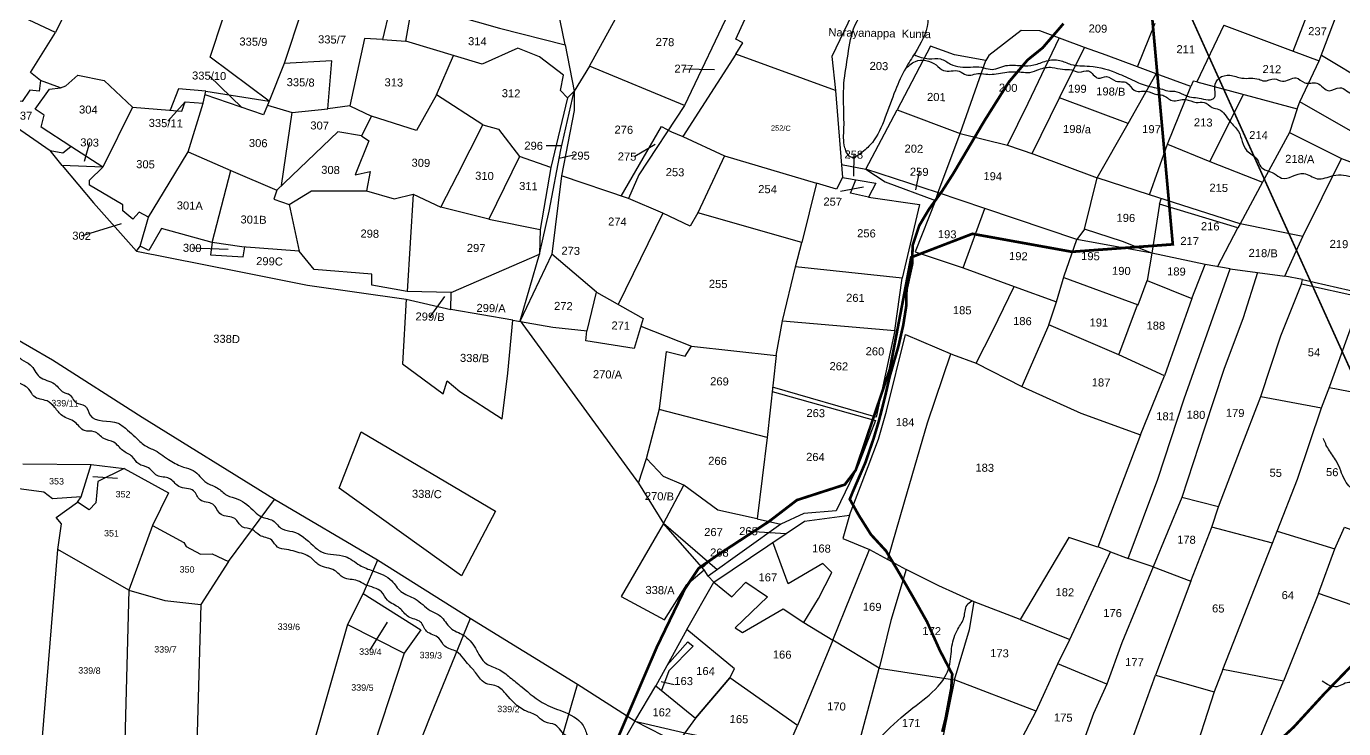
# Model space of a CAD drawing. Header units: millimetres. Extents: x 354375 to 360909, y 1837794 to 1846819.
# Drawn here: x 356768 to 359217, y 1839465 to 1840770 of the extents above; entities that cross this region are included whole.
import ezdxf
from ezdxf.enums import TextEntityAlignment as Align

# ---------------------------------------------------------------- set-up
doc = ezdxf.new("R2010")
doc.units = ezdxf.units.MM
for name, color, linetype in [('DIMENSION', 255, 'Continuous'), ('Plot', 7, 'Continuous'), ('ROADS', 50, 'Continuous'), ('STREAM', 130, 'Continuous')]:
    doc.layers.add(name, color=color, linetype=linetype)
doc.styles.get("Standard").update_dxf_attribs({"font": 'arial.ttf'})
doc.linetypes.add('TRACKS', pattern='A,0.15,[130,ltypeshp.shx,S=0.25,R=0,X=0,Y=0],0.15', length=0.3)

msp = doc.modelspace()

# ---------------------------------------------------------------- linework, layer by layer
at = {"color": 245, "linetype": 'TRACKS', "ltscale": 75, "const_width": 3}
msp.add_lwpolyline([(358161.1, 1842491.8), (358254.2, 1842286.5), (358331.7, 1842114.4), (358409.9, 1841943.7), (358493.1, 1841757.6), (358564.1, 1841603.5), (358654.1, 1841404.2), (358754.7, 1841181.4), (358803.9, 1841071.8), (358868.3, 1840930.4), (358949.5, 1840750.6), (359736.7, 1839008), (359764.2, 1838947.5)], dxfattribs=at)
at = {"layer": 'DIMENSION', "color": 0}
for points in [[(356937.1, 1839929.5), (356891.6, 1839932.9)], [(357438.6, 1839662.7), (357405.9, 1839610.1)]]:
    msp.add_lwpolyline(points, dxfattribs=at)
at = {"layer": 'Plot'}
for points in [[(357769.3, 1840735.6), (357725.2, 1840949.8), (357700.9, 1841067.8), (357736.8, 1841057), (357746.8, 1841085.8), (357760.4, 1841076.8), (357752, 1841043.3), (357791.5, 1841010), (357764.6, 1840948.2), (357762.2, 1840904.5), (357890.5, 1840834.2), (357934.6, 1840837.2), (357948.1, 1840857.3), (358010.8, 1840987.8), (357936.8, 1840992.5), (357791.5, 1841010)], [(356933.3, 1840986.4), (356854.3, 1840824.6), (356822.1, 1840758.5), (356762.7, 1840786.1), (356673.8, 1840845.3), (356638.1, 1840708.7), (356619.4, 1840672.2), (356812.1, 1840539.3), (356835.6, 1840534.5), (356850.4, 1840546.3), (356795.3, 1840582.4), (356801.1, 1840605.1), (356784, 1840615.9), (356810.8, 1840653), (356831.3, 1840655.7), (356794.1, 1840669.1), (356791.8, 1840649.5), (356774.3, 1840651.1), (356760, 1840630.2), (356705.7, 1840633.7), (356703.5, 1840670.9), (356673.6, 1840705.4), (356638.1, 1840708.7)], [(357547.9, 1840973), (357485.7, 1840812.1), (357355.5, 1840820.7), (357352.3, 1840802.3), (357443.2, 1840800.2), (357430.1, 1840745.2), (357473.3, 1840742.5), (357485.7, 1840812.1), (357647.5, 1840766.7), (357769.3, 1840735.6), (357786.4, 1840649.5), (357773.6, 1840637.2), (357760.8, 1840650.6), (357766.1, 1840679.4), (357721.8, 1840713.3), (357681.3, 1840729.3), (357615.2, 1840699.4), (357473.3, 1840742.5)], [(359175.2, 1840716.5), (359264.2, 1840663.2), (359310.6, 1840775.4), (359429.6, 1840716.1), (359498.5, 1840686.5), (359521.3, 1840734.4), (359552.4, 1840807.6), (359591, 1840894.1), (359623.2, 1840967.2)], [(358362.6, 1840917.1), (358265, 1840714.1), (358271.8, 1840650.5), (358086.5, 1840718), (358099.5, 1840739.4), (358087, 1840746.1), (358110.4, 1840797.3)], [(358079.7, 1840808.6), (357991.5, 1840623), (357814.4, 1840695.6), (357890.4, 1840834.3)], [(358994, 1840771.8), (359122.6, 1840723.7), (359169.4, 1840844.8)], [(359122.6, 1840723.7), (359171, 1840705.6), (359215.3, 1840822.2)], [(357280, 1840799.9), (357246.9, 1840701), (357219.2, 1840630.9), (357209, 1840605.2), (357100, 1840642.7)], [(357101.4, 1840649.2), (357219.2, 1840630.9), (357109.6, 1840712.3), (357133.6, 1840785.5), (357280, 1840799.9), (357352.3, 1840802.3)], [(358833.1, 1840694.5), (358774.9, 1840716), (358734.7, 1840730.8), (358651.7, 1840761.4), (358617.3, 1840762), (358556.9, 1840715.9), (358551.6, 1840706.3), (358493.2, 1840716.8), (358448.4, 1840733.3), (358386.7, 1840614.9), (358503.9, 1840571), (358551.6, 1840706.3)], [(358994, 1840771.8), (358943.9, 1840666.9), (358936.6, 1840668.1), (358932.6, 1840657.9), (358867.9, 1840681.7), (358833.1, 1840694.5), (358866.4, 1840775.5)], [(356794.1, 1840669.1), (356775.4, 1840683.9), (356822.1, 1840758.5)], [(357430.1, 1840745.2), (357396.2, 1840747.3), (357369.2, 1840622.4), (357328.2, 1840616.5)], [(358591.4, 1840549.3), (358630.4, 1840626.9), (358688, 1840748)], [(357530.2, 1840642.3), (357561.7, 1840715.7)], [(358086.5, 1840718), (357988.4, 1840565.2)], [(358783, 1839793.4), (358815.9, 1839781), (358871, 1839928.3), (358919.8, 1840077.8), (358984.3, 1840259.7), (359005.4, 1840319), (358959, 1840327.2), (358859.8, 1840348.6), (358720.6, 1840373.9), (358549.6, 1840431.5), (358461.8, 1840461), (358328.2, 1840504.6), (358364.5, 1840480.9), (358458.1, 1840446), (358463.9, 1840465.1), (358503.9, 1840571), (358591.4, 1840549.3), (358640.6, 1840532.3), (358758.3, 1840488.2), (358816.1, 1840589.1), (358688.3, 1840637.1), (358734.7, 1840730.8)], [(357216.3, 1840623.5), (357262, 1840609.5), (357328.2, 1840616.5), (357335.7, 1840705.6), (357246.9, 1840701)], [(357814.4, 1840695.6), (357786.4, 1840649.5)], [(359233.4, 1840572.9), (359135.2, 1840629.3), (359171, 1840705.6)], [(356831.3, 1840655.7), (356841, 1840659.1), (356863.6, 1840679.3), (356912.3, 1840669), (356965.1, 1840619.5), (356910.2, 1840508.1), (356850.4, 1840546.3)], [(358816.1, 1840589.1), (358867.9, 1840681.7)], [(358943.9, 1840666.9), (359130, 1840616.4), (359135.2, 1840629.3)], [(356965.1, 1840619.5), (357056.7, 1840612), (357063.3, 1840629.6), (357096.4, 1840627), (357101.4, 1840649.2), (357050.5, 1840654), (357035, 1840613.8)], [(357256.3, 1840438.8), (357298.1, 1840464.2), (357400.1, 1840464.4), (357451.9, 1840449.4), (357486.8, 1840457.9), (357538.6, 1840433.6), (357569.4, 1840494.2), (357616.6, 1840587), (357530.2, 1840642.3), (357493, 1840576.2), (357409.6, 1840602.9)], [(357786.4, 1840649.5), (357786.3, 1840613.3), (357762.5, 1840491.9), (357744.8, 1840346.4), (357686, 1840222.6), (357721.9, 1840346.5)], [(357721.9, 1840346.5), (357739.8, 1840426.6), (357761.3, 1840540.6), (357786.4, 1840649.5)], [(358271.8, 1840650.5), (358284.9, 1840488.8), (358274.1, 1840467.2), (358236.6, 1840478.3)], [(358855.5, 1840456.5), (358889.2, 1840550.6), (358932.6, 1840657.9)], [(358889.2, 1840550.6), (358967.5, 1840518.8), (359030.1, 1840643.5)], [(356994.9, 1840415.5), (357033.5, 1840478.5), (357068.7, 1840536.6), (357096.4, 1840627)], [(357369.2, 1840622.4), (357409.6, 1840602.9), (357390.7, 1840566.1), (357347.1, 1840574), (357233.2, 1840465.2)], [(357773.6, 1840637.2), (357742.9, 1840507.3), (357723, 1840392.3), (357721.9, 1840346.5)], [(357991.5, 1840623), (357906.5, 1840494.1), (357887.4, 1840449.7)], [(358282.9, 1840512.9), (358328.2, 1840504.6), (358386.7, 1840614.9)], [(358637.8, 1840533.3), (358688.3, 1840637.1)], [(359130, 1840616.4), (359115.6, 1840572.4), (359212.8, 1840524)], [(357242.3, 1840473.8), (357262, 1840609.5)], [(357390.7, 1840566.1), (357404.8, 1840557), (357379.3, 1840493.9), (357407.2, 1840499.8), (357400.1, 1840464.4)], [(357616.6, 1840587), (357645.4, 1840578.9), (357684.7, 1840528.1), (357627.3, 1840411.8), (357538.6, 1840433.6)], [(357873.6, 1840454.4), (357948.4, 1840583.9), (357967, 1840574), (357988.4, 1840565.2), (358065.4, 1840529), (358016.3, 1840423.5)], [(359115.6, 1840572.4), (359065.9, 1840480.2), (359024.2, 1840402.8), (358855.5, 1840456.5), (358758.3, 1840488.2)], [(356910.2, 1840508.1), (356834.6, 1840511.2), (356812.1, 1840539.3)], [(357068.7, 1840536.6), (357147.8, 1840502.2), (357233.2, 1840465.2), (357227.9, 1840448.8), (357256.3, 1840438.8), (357275, 1840351.9), (357168.4, 1840360.3), (357113.3, 1840368.4), (357147.8, 1840502.2)], [(357742.9, 1840507.3), (357684.7, 1840528.1)], [(358065.4, 1840529), (358236.6, 1840478.3), (358209.1, 1840368.1)], [(358967.5, 1840518.8), (359065.9, 1840480.2)], [(359250.5, 1840265.9), (359138.4, 1840290.7), (359140.3, 1840299.2), (359107.1, 1840305.3), (359140.7, 1840379.1), (359212.8, 1840524), (359243.9, 1840512.7)], [(356834.6, 1840511.2), (356892.9, 1840441.8), (356972.4, 1840351.8), (356979.5, 1840361.4), (356994.9, 1840415.5), (356977.9, 1840424.5), (356966.1, 1840411.3), (356947.3, 1840426.8), (356947.5, 1840437.9), (356885.2, 1840474.6), (356885.3, 1840484), (356910.2, 1840508.1)], [(357910.3, 1840212.9), (358004, 1840175.5), (358161.7, 1840158.4), (358173.3, 1840222.4), (358197.9, 1840323.1), (358209.1, 1840368.1), (358016.3, 1840423.5), (358001.8, 1840398.4), (357950.9, 1840422.9), (357887.4, 1840449.7), (357762.5, 1840491.9)], [(358284.9, 1840488.8), (358346.9, 1840478.5), (358333.6, 1840452.6), (358299.8, 1840460), (358309.9, 1840484.7)], [(358874.4, 1840439.3), (358859.8, 1840348.6), (358805.4, 1840369.7), (358734.8, 1840392.7), (358758.3, 1840488.2)], [(357486.8, 1840457.9), (357475.6, 1840276.8)], [(358333.6, 1840452.6), (358427.8, 1840438.7), (358395.7, 1840301.9), (358197.9, 1840323.1)], [(358458.1, 1840446), (358420.3, 1840350.6), (358509.3, 1840320.8), (358549.6, 1840431.5)], [(359140.7, 1840379.1), (359024.2, 1840402.8), (359020.1, 1840395.1), (358874.3, 1840439.3), (358877.5, 1840449.5)], [(357950.9, 1840422.9), (357868.2, 1840252.8)], [(357113.3, 1840368.4), (357018.9, 1840394.4), (356995.7, 1840353.1), (356979.5, 1840361.4)], [(357627.3, 1840411.8), (357723, 1840392.3)], [(358734.8, 1840392.7), (358720.6, 1840373.9)], [(358982.2, 1840323.1), (359020.1, 1840395.1)], [(357113.3, 1840368.4), (357110.4, 1840345.1), (357171.1, 1840341.4), (357174, 1840359.8)], [(358509.3, 1840320.8), (358603.9, 1840286.4), (358682.6, 1840257.9), (358697, 1840305.9), (358720.6, 1840373.9)], [(356972.4, 1840351.8), (357032.1, 1840340), (357163.4, 1840314), (357290.3, 1840289), (357473.9, 1840262.8), (357556.8, 1840243.6), (357557.5, 1840275.4), (357475.6, 1840276.8), (357410, 1840289.1), (357410.2, 1840309.4), (357303.1, 1840317.7), (357275, 1840351.9)], [(357557.5, 1840275.4), (357721.9, 1840346.5)], [(357672.3, 1840223.8), (357746.4, 1840211.1), (357810.6, 1840204), (357827.7, 1840275.6), (357744.8, 1840346.4)], [(358859.8, 1840348.6), (358851.6, 1840297.4), (358934.5, 1840264.1), (358959, 1840327.2)], [(358173.3, 1840222.4), (358382.4, 1840204.6), (358395.7, 1840301.9)], [(358696.3, 1840303.4), (358834.6, 1840252), (358851.6, 1840297.4)], [(359056.3, 1840312.1), (359029.7, 1840228.3), (358993.7, 1840132.2), (358957.8, 1840022.9), (358915.6, 1839894.4), (358862.2, 1839765.4), (358815.9, 1839781)], [(359005.4, 1840319), (359107.1, 1840305.3)], [(359140.3, 1840299.2), (359226.7, 1840279.3), (359426.9, 1840233.6)], [(357827.7, 1840275.6), (357914.3, 1840226.8), (357898, 1840171), (357807.8, 1840185.5), (357809.9, 1840204)], [(358533.4, 1840143.7), (358564.2, 1840204.5), (358603.9, 1840286.4)], [(358983.6, 1839876.6), (359024.9, 1839984), (359062.6, 1840082.1), (359099.5, 1840195), (359138.4, 1840290.7)], [(357473.9, 1840262.8), (357466.8, 1840142.7), (357542.5, 1840087.1), (357550.2, 1840111.3), (357573.4, 1840091), (357652.3, 1840040.3), (357663, 1840125.5), (357672.3, 1840223.8), (357556.8, 1840243.6)], [(358934.5, 1840264.1), (358883.8, 1840120.5), (358798.7, 1840159.5), (358668.7, 1840215), (358682.6, 1840257.9)], [(358798.7, 1840159.5), (358833.3, 1840252.5)], [(359062.6, 1840082.1), (359175.5, 1840060.7), (359191.1, 1840101), (359250.5, 1840265.9)], [(359190.2, 1840098.5), (359283.2, 1840080.4), (359310.4, 1840252.6)], [(357686, 1840222.6), (357905.5, 1839920.9), (357920.8, 1839967), (357944.7, 1840059.2), (357958, 1840165.7), (357992.7, 1840156.6), (358004, 1840175.5)], [(357898.7, 1839478.5), (357792.3, 1839546.6), (357592.6, 1839669.1), (357420.9, 1839777.9), (357229.2, 1839890.4), (356983, 1840043.2), (356816.7, 1840149.6), (356730.9, 1840199)], [(358382.4, 1840204.6), (358347.3, 1840043.5), (358155.1, 1840099.3)], [(358298, 1839861.6), (358332.6, 1839951.9), (358351.9, 1840002.4), (358367, 1840054.6), (358402.3, 1840197.4), (358489.3, 1840160.1), (358533.4, 1840143.7), (358618.4, 1840100.6), (358727.9, 1840051.1), (358838.6, 1840010.7), (358759.5, 1839801.8), (358705.6, 1839819.6), (358615.5, 1839667.6), (358530, 1839700.1), (358464.3, 1839730.3), (358403.6, 1839760.2)], [(358668.7, 1840215), (358618.4, 1840100.6)], [(358161.7, 1840158.4), (358144.8, 1840005.9), (357944.3, 1840057.8)], [(358369.4, 1839778.8), (358400.5, 1839886.4), (358442.8, 1840032.8), (358486.5, 1840161.3)], [(358838.6, 1840010.7), (358883.8, 1840120.5)], [(358154.2, 1840091.1), (358346.4, 1840037.6), (358314.9, 1839955.3), (358273.2, 1839869.6), (358213.2, 1839864.5), (358170.4, 1839844.8)], [(359093.1, 1839831.7), (359131, 1839928), (359175.5, 1840060.7)], [(357390.5, 1840016.5), (357640, 1839868.9), (357576.9, 1839748.8), (357349.4, 1839911.3), (357390.5, 1840016.5)], [(358144.8, 1840005.9), (358126.3, 1839854.3), (358053.5, 1839870.7), (357989.8, 1839916.9), (357952.3, 1839933.3), (357920.8, 1839967)], [(356761.1, 1839957), (356888.5, 1839955.7), (356949.7, 1839948.4), (356901, 1839924.1), (356896.9, 1839884.3), (356884.9, 1839871.3), (356862.7, 1839885.5), (356869.8, 1839895.6), (356888.5, 1839955.7)], [(356949.7, 1839948.4), (357032.4, 1839903), (357002.5, 1839842.5), (357060.4, 1839810.6), (357064.8, 1839803), (357091.6, 1839789), (357113, 1839789.5), (357143.6, 1839775.2), (357229.2, 1839890.4)], [(356869.8, 1839895.6), (356816.6, 1839891.6), (356800.4, 1839904.1), (356740.5, 1839912.2)], [(357905.5, 1839920.9), (357952.3, 1839845.9), (357989.8, 1839916.9)], [(356615.3, 1839343.7), (356794.9, 1839411.7), (356826.2, 1839797.8), (356833.1, 1839845.2), (356823.1, 1839856.9), (356862.7, 1839885.5)], [(358862.2, 1839765.4), (358932.4, 1839738.8), (358971.6, 1839839), (358983.6, 1839876.6), (358915.6, 1839894.4)], [(358126.3, 1839854.3), (358170.4, 1839844.8), (358035.4, 1839748.1), (358027.8, 1839759.5)], [(358035.4, 1839748.1), (358045.9, 1839737.1), (358214.3, 1839850.4), (358298, 1839861.6), (358285.7, 1839818.1), (358335.3, 1839797.3), (358403.6, 1839760.2)], [(357002.5, 1839842.5), (356958.2, 1839722.2), (356826.2, 1839797.8)], [(357952.3, 1839845.9), (357873.5, 1839710.5), (357954.2, 1839667), (357995.4, 1839732.3), (358027.8, 1839759.5), (357952.3, 1839845.9)], [(358051.8, 1839759.9), (357952.3, 1839845.9)], [(359084.4, 1839809.3), (358971.6, 1839839)], [(358992.1, 1839574.3), (359044.2, 1839707), (359084.4, 1839809.3), (359093.1, 1839831.7), (359200.2, 1839798.6)], [(359429.9, 1839624.5), (359264.8, 1839682.7), (359169.9, 1839716.1), (359200.2, 1839798.6), (359217.9, 1839838.8), (359311.6, 1839805.1), (359264.8, 1839682.7)], [(357995.5, 1839648.9), (358045.9, 1839737.1), (358079.1, 1839709.8), (358105.3, 1839737), (358145.7, 1839709.4), (358085.5, 1839651.9), (358099.4, 1839643.2), (358174.6, 1839687.2), (358212.8, 1839662.1), (358240.3, 1839706.5), (358265.3, 1839754.9), (358248.3, 1839771.5), (358184.2, 1839733.5), (358155.7, 1839811)], [(359311.6, 1839805.1), (359386.7, 1839781.6), (359478.6, 1839744.3), (359429.9, 1839624.5), (359395.9, 1839511.6), (359339.5, 1839335.1), (359292.6, 1839188.5), (359190.6, 1839211.2), (359068.5, 1839241.7), (358989.9, 1839261.3), (358946.9, 1839272), (358889.3, 1839279.1), (358814.5, 1839288.3), (358768.3, 1839291.2), (358818.4, 1839430.4), (358866.6, 1839564.3), (358975.8, 1839532.9), (358933.3, 1839400.3), (358889.3, 1839279.1)], [(358212.8, 1839662.1), (358267.1, 1839629.3), (358335.3, 1839797.3)], [(358615.5, 1839667.6), (358707.4, 1839630.5), (358783, 1839793.4), (358759.7, 1839802.3)], [(357143.6, 1839775.2), (357092.3, 1839695.4), (357084.1, 1839413.6), (357079.7, 1839381.5), (357067.4, 1839331.5), (357053.8, 1839293.2), (357035.8, 1839252.5), (357025.1, 1839258.4), (357013.9, 1839199), (357002.4, 1839140.1), (356997.3, 1839126.6)], [(357420.9, 1839777.9), (357393.9, 1839716.1), (357365.1, 1839658.2), (357296.5, 1839419.4), (357279.4, 1839368.7), (357271.5, 1839335.7), (357225, 1839236.6), (357166.8, 1839149.1), (357129.9, 1839076)], [(358403.6, 1839760.2), (358374.9, 1839665.4), (358353, 1839577.2), (358267.1, 1839629.3)], [(358862.2, 1839765.4), (358804.4, 1839624), (358776.2, 1839547.5), (358685.2, 1839584.8), (358707.4, 1839630.5)], [(358932.4, 1839738.8), (358866.6, 1839564.3)], [(356958.2, 1839722.2), (356949, 1839372.3), (356794.9, 1839411.7)], [(357393.9, 1839716.1), (357501.3, 1839648), (357470.4, 1839604.9), (357400.1, 1839391.7), (357387.4, 1839323.2), (357379.6, 1839290.4), (357362.4, 1839216.7), (357316.5, 1839227.9), (357272.1, 1839137.4), (357213.9, 1839033.6)], [(359169.9, 1839716.1), (359104.5, 1839552.9)], [(358304.3, 1839394), (358353, 1839577.2), (358493.4, 1839555.1), (358521.1, 1839648.7), (358530, 1839700.1)], [(357365.1, 1839658.2), (357470.4, 1839604.9)], [(357592.6, 1839669.1), (357518.9, 1839489.3), (357478.8, 1839387.5), (357534.8, 1839391.3), (357538.1, 1839414.1), (357574.6, 1839411.1), (357675.6, 1839394.1), (357739.6, 1839365.1), (357680.5, 1839285.2), (357639.3, 1839308.2), (357603.8, 1839327.9), (357560.8, 1839345.5), (357529.8, 1839354.5), (357534.8, 1839391.3)], [(358644.7, 1839496.9), (358493.4, 1839555.1), (358472.5, 1839454.2), (358458, 1839399.4), (358415.4, 1839378.8), (358362.2, 1839382.6), (358301.4, 1839394.6), (358290.8, 1839393.4), (358212.5, 1839410.4), (358178.4, 1839417.8), (358201.3, 1839470.8), (358075.8, 1839559), (358084, 1839576.1), (357995.5, 1839648.9), (357937.8, 1839544.5), (358011.7, 1839484.1), (358075.8, 1839559)], [(357958.9, 1839582.7), (357997.2, 1839626), (358007.6, 1839617.8), (357962.3, 1839571.9), (357948.5, 1839535.7)], [(358267.1, 1839629.3), (358201.3, 1839470.8)], [(358776.2, 1839547.5), (358751.6, 1839492.9), (358730.6, 1839434.4), (358683.5, 1839327.9), (358619.8, 1839349.8), (358575.4, 1839365), (358644.7, 1839496.9), (358685.2, 1839584.8)], [(358989.9, 1839261.3), (359025.7, 1839359.8), (359070.3, 1839469), (359104.5, 1839552.9), (358992.1, 1839574.3), (358975.8, 1839532.9)], [(357739.6, 1839365.1), (357792.3, 1839546.6)], [(358075.8, 1839559), (358011.7, 1839484.1), (357991.7, 1839456.8), (357978.7, 1839437.9), (357898.7, 1839478.5), (357937.8, 1839544.5)], [(357898.7, 1839478.5), (357806.5, 1839317), (357764.3, 1839250.5), (357718.9, 1839168.6), (357712.1, 1839156.3), (357643, 1839030.7), (357568.8, 1838905.2)], [(357898.7, 1839478.5), (357991.7, 1839456.8), (358080.1, 1839439.8), (358178.4, 1839417.8), (358178, 1839409.7), (358069.4, 1839405.8), (358080.1, 1839439.8)]]:
    msp.add_lwpolyline(points, dxfattribs=at)
at = {"layer": 'Plot', "color": 0}
for points in [[(357989.8, 1840691), (358046.9, 1840689.9)], [(357107.7, 1840678), (357168.3, 1840619.2)], [(357031.2, 1840593.4), (357063.3, 1840629.6)], [(356885.5, 1840554), (356875.2, 1840518.5)], [(357762.9, 1840547.6), (357734.2, 1840547.6)], [(357936.6, 1840550), (357899.1, 1840528.2)], [(357758.3, 1840525), (357787.9, 1840531.9)], [(358306, 1840531.5), (358305.7, 1840491.6)], [(358427.6, 1840499.5), (358420.9, 1840466.3)], [(358281.4, 1840463.6), (358323.9, 1840471.5)], [(356870.6, 1840380.6), (356944.8, 1840403.3)], [(357076.2, 1840358.1), (357142.8, 1840355.5)], [(357518.4, 1840230.3), (357546, 1840268.1)], [(358110.3, 1839831.7), (358179.6, 1839827.1)], [(358056.1, 1839791.9), (358024, 1839763.8)], [(356958.2, 1839722.2), (357025.6, 1839703), (357092.3, 1839695.4)], [(357972.2, 1839546.1), (357947.6, 1839551.7)]]:
    msp.add_lwpolyline(points, dxfattribs=at)
at = {"layer": 'ROADS', "color": 40, "const_width": 5}
for points in [[(357868.1, 1839448.9), (357939.5, 1839615.4), (357992, 1839724.4), (358017.6, 1839762.7), (358052.8, 1839787.2), (358148.7, 1839849.9), (358200.2, 1839889.4), (358289.3, 1839918.2), (358309.6, 1839945.1), (358373.1, 1840133.1), (358412.7, 1840340.6), (358526.5, 1840384.3), (358711.3, 1840350.9), (358898.9, 1840364.7), (358857.3, 1840822.4)], [(358695.7, 1840774.9), (358657.1, 1840730), (358628.9, 1840707.3), (358594, 1840666.1), (358548.7, 1840594.2), (358491.4, 1840497.1), (358469.8, 1840463.2), (358445.9, 1840430.3), (358427.7, 1840399.7), (358415.3, 1840362.6), (358414.6, 1840328.5), (358404, 1840280.4), (358403.4, 1840249.5), (358397.8, 1840214.1), (358388.8, 1840174.7), (358372.7, 1840119.1), (358364.3, 1840082.5), (358352.9, 1840037.6), (358342.9, 1840004.2), (358327.5, 1839959.1), (358304, 1839904.6), (358298.5, 1839891), (358314.9, 1839861.8), (358337.9, 1839825.3), (358366, 1839794.8), (358385.4, 1839762.5), (358417, 1839707.7), (358442.1, 1839663.2), (358465.8, 1839610.4), (358489, 1839565.7), (358487, 1839538.9), (358476.7, 1839484.2), (358470.4, 1839458.8)], [(359057.4, 1839405.8), (359123.7, 1839467.5), (359181, 1839530), (359270.7, 1839622.3)]]:
    msp.add_lwpolyline(points, dxfattribs=at)
at = {"layer": 'STREAM'}
for points in [[(356355.7, 1842084.7), (356350.8, 1842031.9), (356352.8, 1842009), (356351, 1841979.6), (356363.3, 1841941.2), (356362.1, 1841880.1), (356366.4, 1841859.7), (356367.9, 1841827.1), (356378.6, 1841796), (356374.9, 1841738.2), (356382.1, 1841694.1), (356384.2, 1841640.2), (356381.4, 1841610), (356391.7, 1841577.2), (356391.4, 1841534.8), (356402.1, 1841477.1), (356398.5, 1841437.6), (356404.4, 1841403.4), (356400.7, 1841375.1), (356410.6, 1841338.3), (356405.8, 1841299.5), (356412, 1841268.1), (356405.8, 1841237.8), (356416.4, 1841190.4), (356412.7, 1841148.7), (356419.5, 1841112.6), (356415.5, 1841068.9), (356420.4, 1841048.8), (356415.9, 1841012.2), (356420, 1840950.5), (356419, 1840916.4), (356420.3, 1840890.4), (356410.1, 1840851.4), (356414.7, 1840800.9), (356408.8, 1840767.9), (356412.7, 1840733.1), (356404.1, 1840690.3), (356408.3, 1840653.9), (356398, 1840620.7), (356402.4, 1840579.9), (356390.9, 1840548.3), (356387, 1840512.8), (356374.4, 1840491.8), (356373.8, 1840465.2), (356372, 1840437.4), (356372.9, 1840404.6), (356385.2, 1840394.3), (356415.1, 1840383.4), (356454.7, 1840360.9), (356480.4, 1840345.3), (356529.9, 1840317.1), (356562.8, 1840298.7), (356587.1, 1840280.1), (356591.9, 1840267.1), (356604.6, 1840246.6), (356619.5, 1840236.4), (356650.9, 1840230.4), (356694, 1840202), (356725.4, 1840180.2), (356742.3, 1840166.4), (356759.1, 1840150.8), (356775, 1840140.8), (356792.4, 1840118.7), (356820.1, 1840105.3), (356839.7, 1840088.5), (356846.3, 1840086.6), (356860.5, 1840070.4), (356876.8, 1840064.7), (356886.2, 1840047.7), (356938.6, 1840032.1), (356956.1, 1840019.3), (356970, 1840007.1), (356988.3, 1839990.8), (357007.1, 1839981.5), (357035.5, 1839962.8), (357060.1, 1839950.8), (357078.1, 1839944.2), (357103.1, 1839921.8), (357122.8, 1839912.1), (357140.7, 1839898.5), (357160.9, 1839891.4), (357192.3, 1839867.8), (357205.3, 1839858.2), (357226.1, 1839851.2), (357243.5, 1839835.8), (357262.9, 1839830.9), (357300.9, 1839804.9), (357317.9, 1839792.6), (357360.5, 1839784.6), (357387.6, 1839768.5), (357412.1, 1839757.8), (357447.2, 1839739.4), (357464.1, 1839719.6), (357490.4, 1839705.8), (357518.8, 1839684.4), (357537.6, 1839673.8), (357556.2, 1839651.8), (357580.1, 1839638.5), (357602.5, 1839614.4), (357622.7, 1839585.6), (357644.7, 1839575.4), (357666.9, 1839559.9), (357688.7, 1839542.2), (357732.8, 1839509.9), (357768.8, 1839495), (357805.6, 1839465.7), (357813.6, 1839445.6), (357829.3, 1839433.4), (357856.4, 1839416.4), (357879.8, 1839390.7), (357905.8, 1839360.5), (357923.1, 1839340.7), (357968.1, 1839354), (357996.3, 1839368.9), (358021.9, 1839383), (358043.4, 1839394.5), (358083.6, 1839401.5), (358113.9, 1839397.4), (358134.5, 1839381.7), (358151.8, 1839362.4), (358174.8, 1839352.2), (358191.3, 1839351.8), (358222.4, 1839372.1), (358244.1, 1839387), (358280.2, 1839408.7), (358321.9, 1839421.4), (358360.1, 1839453.4), (358415.6, 1839503.2), (358462.7, 1839543.4), (358483.5, 1839580.2), (358488.5, 1839617.8), (358499.4, 1839649.7), (358510.8, 1839671.2), (358516.4, 1839694.2), (358525.5, 1839702.2)], [(358419.4, 1840719.7), (358443.4, 1840777.2), (358439.6, 1840818.7), (358426.5, 1840857.7), (358409, 1840875.6), (358387.1, 1840861.5), (358339.2, 1840818.4), (358305.6, 1840765.1), (358294.3, 1840711.3), (358287.2, 1840656.7), (358287.6, 1840580.1), (358289.5, 1840544.3), (358301.1, 1840526.5), (358321.2, 1840535.7), (358340.5, 1840554.2), (358363.9, 1840599.4), (358383.2, 1840651.1), (358402.6, 1840692.4), (358419.4, 1840719.7)], [(358417.9, 1840717.3), (358445.5, 1840709.6), (358467.4, 1840709.3), (358486, 1840699.7), (358522.7, 1840694.2), (358543.6, 1840694.1), (358559.4, 1840690), (358588.3, 1840696.8), (358617.3, 1840696.9), (358640.8, 1840698.2), (358663.9, 1840705.6), (358688.9, 1840706.7), (358709.3, 1840699.2), (358743.9, 1840695.9), (358799.3, 1840681.3), (358831.6, 1840666.6), (358860.2, 1840657.2), (358876.2, 1840654), (358889.4, 1840650.1), (358906.4, 1840648.4), (358922.9, 1840641.2), (358951.9, 1840635.8), (358969, 1840633.6), (358975.1, 1840636.1), (358976.9, 1840657.9), (358985.1, 1840673.7), (359005.1, 1840678.9), (359027.5, 1840673.7), (359059.3, 1840671.5), (359068.5, 1840668.4), (359087.9, 1840672.5), (359102.9, 1840667.7), (359127.8, 1840674.3), (359144.1, 1840664.9), (359166.6, 1840664.2), (359190.1, 1840650.2), (359209.2, 1840655.9), (359234.7, 1840643.8), (359255.3, 1840647.9), (359270, 1840643.1), (359303.4, 1840654), (359347.8, 1840655.4), (359395.2, 1840647), (359429.6, 1840634.4), (359456, 1840614.8), (359498.4, 1840607.8), (359512.6, 1840593.8), (359534.4, 1840583.2), (359544.9, 1840584.4), (359560.6, 1840572.6), (359591.6, 1840568.7), (359613.6, 1840568.3), (359624.6, 1840559), (359647.6, 1840551), (359662.5, 1840539.8), (359685.5, 1840533.6), (359712, 1840516), (359734.8, 1840501.4), (359746.6, 1840488.7), (359778, 1840477.8), (359797.5, 1840474.2), (359826.3, 1840473.2), (359851.2, 1840468.8), (359870.3, 1840467.3), (359907, 1840445.3), (359941.9, 1840428.9), (359983, 1840407.9), (360011.7, 1840399.7), (360030.4, 1840395.7), (360046.7, 1840396.8), (360061.1, 1840391.9), (360082.6, 1840393.4), (360093.5, 1840390.2), (360111.5, 1840402), (360131.1, 1840405.2), (360134.8, 1840430.8), (360153.6, 1840440.7), (360180.2, 1840444), (360210.3, 1840445.9)], [(358401.3, 1840690.1), (358420.4, 1840704.8), (358458.8, 1840698.2), (358472.8, 1840687.8), (358502, 1840686.4), (358515, 1840679.6), (358539.4, 1840682.4), (358555.2, 1840680.8), (358586.6, 1840684.3), (358617.1, 1840684.9), (358633.4, 1840684.4), (358650.1, 1840689.8), (358674.9, 1840693.6), (358694.2, 1840690), (358711.1, 1840688.8), (358724.4, 1840684.8), (358742.1, 1840687.3), (358760.4, 1840673.4), (358775.5, 1840676.4), (358793.3, 1840668.2), (358813.6, 1840665.1), (358827, 1840651), (358849.7, 1840649.2), (358869.5, 1840643.3), (358880.2, 1840641.9), (358897.7, 1840631.8), (358922.9, 1840634.1), (358942.3, 1840628.3), (358957.4, 1840628.6), (358972.4, 1840619.2), (358984.5, 1840615.5), (359005, 1840593.5), (359021.1, 1840574.3), (359036.8, 1840538.6), (359055.7, 1840522.7), (359062.4, 1840509), (359087.1, 1840496.6), (359101.2, 1840487.7), (359142.4, 1840496.5), (359167.5, 1840486.6), (359197.2, 1840492.6), (359234.9, 1840488.1), (359261.1, 1840474.1), (359299.7, 1840471.5), (359333.8, 1840474.1), (359345.4, 1840485.9), (359357.9, 1840504), (359380.5, 1840520.5), (359413.8, 1840530.7), (359468.7, 1840539), (359502.7, 1840540), (359525.9, 1840533.6), (359545.6, 1840506.7), (359555.6, 1840477.4), (359574.9, 1840459.9), (359625.9, 1840457.6), (359657.2, 1840463.8), (359683.6, 1840457.1), (359716.3, 1840461.8), (359741.1, 1840464.7)], [(360041.6, 1840397), (360071.3, 1840353.8), (360083.7, 1840318.8), (360100.7, 1840304), (360104.7, 1840266.2), (360119.8, 1840239.6), (360120.8, 1840208), (360129, 1840186.1), (360134.8, 1840113.6), (360129.6, 1840086), (360130.1, 1840057.8), (360123.8, 1840034.6), (360122.7, 1840016.5), (360089.1, 1839987.4), (360055.1, 1839964.4), (360028, 1839932), (359982.8, 1839923.5), (359953.5, 1839910.7), (359929, 1839896.7), (359898.3, 1839893.3), (359876, 1839888.5), (359853.1, 1839892.2), (359820.7, 1839881.5), (359798.2, 1839887.6), (359766.6, 1839877.8), (359737.8, 1839892.5), (359714.2, 1839898.6), (359688.8, 1839900.8), (359608, 1839895.1), (359558.9, 1839893.9), (359538.6, 1839887.4), (359521.8, 1839889.5), (359498.1, 1839885), (359467.1, 1839892.3), (359441.4, 1839894.4), (359409.1, 1839899.8), (359388.4, 1839894.2), (359360.1, 1839897.7), (359335.9, 1839892.1), (359310, 1839900), (359286.3, 1839890.9), (359257.9, 1839903.9), (359240.8, 1839905.8), (359219.3, 1839925.6), (359203, 1839961.7), (359188.2, 1839983.9), (359178.8, 1840003.8)], [(358103.5, 1838753.9), (358099.2, 1838790.2), (358097.7, 1838801.3), (358100.3, 1838828.5), (358096.4, 1838853.4), (358094.6, 1838888.5), (358087.5, 1838910.6), (358081.1, 1838924.3), (358073.9, 1838957.4), (358072.4, 1838983.7), (358071.1, 1839001.4), (358063.6, 1839028.6), (358068.8, 1839058.5), (358058.3, 1839087.9), (358051, 1839095.8), (358046, 1839113.1), (358032.5, 1839124.2), (358024.2, 1839146.3), (357997.2, 1839170.3), (357991.5, 1839196.8), (357969.4, 1839217.9), (357963.5, 1839236.1), (357950.5, 1839247.7), (357943.1, 1839262.5), (357935.4, 1839270.9), (357927.1, 1839292.5), (357908.2, 1839311.9), (357893, 1839330.9), (357877.7, 1839344), (357870.9, 1839359.8), (357853.2, 1839370.4), (357846.3, 1839386.8), (357829, 1839396.7), (357802.9, 1839414.5), (357795.2, 1839428.5), (357779.4, 1839447.9), (357772.4, 1839450.6), (357750.8, 1839471.6), (357731.6, 1839477.1), (357715, 1839489.7), (357704.2, 1839494.5), (357694, 1839498.6), (357659.2, 1839529.1), (357639, 1839544.9), (357625.5, 1839547.2), (357612, 1839556.5), (357604.5, 1839566.7), (357590.3, 1839583.2), (357581, 1839594.4), (357567.6, 1839607.9), (357545.7, 1839617.8), (357534.9, 1839632.8), (357511.9, 1839645.7), (357500.7, 1839662.8), (357478.2, 1839672.4), (357461.8, 1839688.8), (357439, 1839703.2), (357428, 1839718.9), (357397.8, 1839732.2), (357383.3, 1839739.6), (357357.2, 1839745.4), (357341, 1839758.6), (357311.6, 1839768.9), (357296.4, 1839782.5), (357267.8, 1839793.7), (357251.4, 1839797.7), (357235, 1839802), (357223.9, 1839814.9), (357201.8, 1839823.9), (357187.6, 1839834.5), (357169.1, 1839840), (357155.3, 1839854.9), (357130, 1839862.8), (357114.4, 1839881.6), (357090.8, 1839889.9), (357078.8, 1839906.6), (357051.2, 1839914.9), (357033.6, 1839929.8), (357010.8, 1839935), (356995, 1839949.3), (356976.7, 1839956.6), (356964.7, 1839970.2), (356947, 1839981.7), (356930.6, 1839996.9), (356911.9, 1840003.8), (356893.9, 1840016.5), (356876.2, 1840018.5), (356858, 1840034.5), (356834.8, 1840046.3), (356820.8, 1840061.6), (356806.3, 1840073.6), (356781.9, 1840082.3), (356772.8, 1840095.8), (356754, 1840107.3), (356733.5, 1840128.4), (356701.5, 1840148.3), (356680.7, 1840153.1), (356668, 1840147), (356657.5, 1840131.3), (356641, 1840116.2), (356621, 1840094.6), (356592.8, 1840063.3), (356546.5, 1840014.9), (356524.4, 1839989), (356513, 1839982.5), (356493.9, 1839964.5), (356478, 1839942.7), (356455.7, 1839915.9), (356442.5, 1839904.1), (356433.6, 1839890.1), (356427.1, 1839867.5), (356418.4, 1839834.2), (356405.1, 1839804.4), (356391, 1839786.9), (356381.6, 1839743.6), (356378.8, 1839721.1), (356371.9, 1839699.2), (356370.6, 1839673.9), (356358.2, 1839637.7), (356352.7, 1839624.6), (356353.2, 1839596.4), (356343.4, 1839573.2), (356332, 1839550.7), (356321.1, 1839528.3), (356309.3, 1839504.4), (356299.7, 1839485), (356283.2, 1839469.5), (356273.7, 1839438.4), (356255.5, 1839416.3), (356238.8, 1839397.2), (356224.6, 1839373.9), (356215, 1839357.8), (356202.5, 1839331), (356193.8, 1839316.6), (356169.5, 1839271), (356155.9, 1839246), (356141.7, 1839217.4), (356129.4, 1839188.9), (356092.7, 1839128.6), (356064.6, 1839082.6), (356056.3, 1839057.5), (356041.2, 1839045), (356037.7, 1839005.6), (356034, 1838979.8), (356033.7, 1838962.7), (356037.7, 1838947.4)], [(359931.3, 1839897.4), (359929.1, 1839883.3), (359920.7, 1839869.2), (359903.3, 1839841.3), (359885.7, 1839827.9), (359871.9, 1839812.8), (359861.5, 1839794), (359848.1, 1839779.7), (359835.8, 1839760.8), (359826.8, 1839751.5), (359817.1, 1839736), (359803.2, 1839719.4), (359795.2, 1839707.6), (359781.1, 1839694.1), (359763.2, 1839681.2), (359733.9, 1839662.1), (359707.9, 1839649.7), (359668.1, 1839643.2), (359650.7, 1839633.2), (359624.2, 1839628.4), (359597.5, 1839611), (359569.4, 1839604.1), (359548.5, 1839580), (359519.6, 1839564.6), (359502.5, 1839542), (359462.5, 1839521.8), (359426.4, 1839524.7), (359395.6, 1839541.5), (359363.2, 1839541.4), (359332.5, 1839542.1), (359313.2, 1839548.1), (359292.3, 1839542.2), (359272.4, 1839550.7), (359244.4, 1839544.6), (359229, 1839550.5), (359203.8, 1839542.6), (359176.5, 1839553)]]:
    msp.add_spline(points, degree=3, dxfattribs=at)

# ---------------------------------------------------------------- texts
at = {"layer": 'DIMENSION'}
for s, height, p in [('Narayanappa  Kunta', 14.88, (358354, 1840757.2)), ('209', 14.88, (358759.8, 1840765.7)), ('237', 14.88, (359167.9, 1840760.7)), ('335/9', 14.88, (357189.9, 1840741.3)), ('335/7', 14.88, (357336.1, 1840745.4)), ('314', 14.88, (357606.3, 1840742.1)), ('278', 14.88, (357955, 1840740.7)), ('211', 14.88, (358923, 1840727.2)), ('277', 14.88, (357989.8, 1840691)), ('203', 14.88, (358352.7, 1840696.1)), ('212', 14.88, (359083.1, 1840690.3)), ('335/10', 14.88, (357107.7, 1840678)), ('335/8', 14.88, (357277.8, 1840665.8)), ('313', 14.88, (357451, 1840665.6)), ('200', 14.88, (358592.9, 1840655.7)), ('312', 14.88, (357668.9, 1840645.4)), ('201', 14.88, (358459.4, 1840638.5)), ('199', 14.88, (358721.5, 1840654)), ('198/B', 14.88, (358783.7, 1840648.7)), ('304', 14.88, (356883.2, 1840615.1)), ('337', 14.88, (356761.6, 1840603.9)), ('335/11', 14.88, (357027.1, 1840589.9)), ('307', 14.88, (357313.1, 1840585.5)), ('213', 14.88, (358955.5, 1840591.3)), ('276', 14.88, (357878.5, 1840577.8)), ('198/a', 14.88, (358720.9, 1840578.9)), ('197', 14.88, (358859.4, 1840578.8)), ('214', 14.88, (359058.3, 1840567.7)), ('303', 14.88, (356885.5, 1840554)), ('306', 14.88, (357198.9, 1840552.9)), ('296', 14.88, (357710.9, 1840548)), ('202', 14.88, (358417.6, 1840542.5)), ('305', 14.88, (356989.4, 1840513.5)), ('309', 14.88, (357501.2, 1840516.2)), ('295', 14.88, (357797.8, 1840529.6)), ('275', 14.88, (357884.5, 1840527.9)), ('258', 14.88, (358306, 1840531.5)), ('218/A', 14.88, (359135, 1840523.2)), ('308', 14.88, (357333.3, 1840503)), ('310', 14.88, (357619.5, 1840492)), ('253', 14.88, (357973.7, 1840498.8)), ('259', 14.88, (358427.6, 1840499.5)), ('194', 14.88, (358564.2, 1840491.3)), ('311', 14.88, (357701.2, 1840472.9)), ('254', 14.88, (358145.7, 1840467.2)), ('215', 14.88, (358984.3, 1840469.8)), ('301A', 14.88, (357071.7, 1840436.7)), ('257', 14.88, (358266.8, 1840444)), ('301B', 14.88, (357190.2, 1840410.6)), ('196', 14.88, (358811.7, 1840413.9)), ('274', 14.88, (357866.5, 1840406.9)), ('256', 14.88, (358329.5, 1840385.2)), ('216', 14.88, (358968.5, 1840398.2)), ('302', 14.88, (356870.6, 1840380.6)), ('298', 14.88, (357406.3, 1840384.6)), ('193', 14.88, (358479.6, 1840383.5)), ('217', 14.88, (358930.3, 1840370.9)), ('219', 14.88, (359207.8, 1840365.3)), ('300', 14.88, (357076.2, 1840358.1)), ('297', 14.88, (357604, 1840357.9)), ('273', 14.88, (357779.8, 1840352.7)), ('192', 14.88, (358611.9, 1840342.8)), ('195', 14.88, (358745.9, 1840342.8)), ('218/B', 14.88, (359067, 1840348.4)), ('299C', 14.88, (357219.9, 1840333.2)), ('190', 14.88, (358803.3, 1840315.4)), ('189', 14.88, (358905.7, 1840314.3)), ('255', 14.88, (358053.9, 1840291.1)), ('261', 14.88, (358309, 1840265.3)), ('299/A', 14.88, (357631.8, 1840246.2)), ('272', 14.88, (357766.1, 1840250.1)), ('185', 14.88, (358507.5, 1840242.3)), ('299/B', 14.88, (357518.4, 1840230.3)), ('271', 14.88, (357872.8, 1840213.7)), ('186', 14.88, (358619.4, 1840222.1)), ('191', 14.88, (358761.6, 1840219.4)), ('188', 14.88, (358867.4, 1840213.7)), ('338D', 14.88, (357140.1, 1840189)), ('260', 14.88, (358345.3, 1840165.9)), ('338/B', 14.88, (357601.1, 1840153.3)), ('54', 14.88, (359161.4, 1840164)), ('270/A', 14.88, (357848.2, 1840123)), ('262', 14.88, (358278.2, 1840138.1)), ('269', 14.88, (358056.3, 1840110.1)), ('187', 14.88, (358765.6, 1840108)), ('339/11', 11.9, (356839.7, 1840069.3)), ('263', 14.88, (358235.2, 1840051.1)), ('181', 14.88, (358885.5, 1840045.2)), ('180', 14.88, (358942, 1840048)), ('179', 14.88, (359014.8, 1840051.4)), ('184', 14.88, (358401.3, 1840034.2)), ('264', 14.88, (358234.6, 1839969.6)), ('266', 14.88, (358052.7, 1839962.3)), ('183', 14.88, (358549.4, 1839949.5)), ('353', 11.9, (356824, 1839924.4)), ('55', 14.88, (359090.3, 1839940.1)), ('56', 14.88, (359195.3, 1839941.4)), ('352', 11.9, (356947.6, 1839900.3)), ('338/C', 14.88, (357512.4, 1839900.8)), ('270/B', 14.88, (357944.7, 1839896.6)), ('351', 11.9, (356926.2, 1839827.7)), ('267', 14.88, (358045.2, 1839830)), ('265', 14.88, (358110.3, 1839831.7)), ('168', 14.88, (358245.9, 1839799.5)), ('178', 14.88, (358924.3, 1839815.9)), ('268', 14.88, (358056.1, 1839791.9)), ('350', 11.9, (357066.7, 1839760.5)), ('167', 14.88, (358146.2, 1839745.9)), ('338/A', 14.88, (357945.8, 1839722)), ('182', 14.88, (358698.3, 1839718.2)), ('64', 14.88, (359112.8, 1839712.7)), ('169', 14.88, (358340.1, 1839691.1)), ('176', 14.88, (358787, 1839679.6)), ('65', 14.88, (358983.5, 1839688)), ('339/6', 11.9, (357255.9, 1839654)), ('172', 14.88, (358450.7, 1839646.2)), ('339/7', 11.9, (357026.4, 1839611.9)), ('339/4', 11.9, (357407.3, 1839607.6)), ('166', 14.88, (358172.8, 1839602.3)), ('173', 14.88, (358576.8, 1839604.8)), ('339/3', 11.9, (357519.7, 1839601.1)), ('177', 14.88, (358827.6, 1839588.2)), ('339/8', 11.9, (356885.2, 1839572.7)), ('163', 14.88, (357989.7, 1839553.2)), ('164', 14.88, (358030.4, 1839571.7)), ('339/5', 11.9, (357392.6, 1839541)), ('170', 14.88, (358273.8, 1839506)), ('339/2', 11.9, (357664, 1839501)), ('162', 14.88, (357949, 1839495)), ('165', 14.88, (358092.6, 1839482.3)), ('175', 14.88, (358695.3, 1839485.2)), ('171', 14.88, (358412.7, 1839475.2))]:
    msp.add_text(s, height=height, rotation=358.8396, dxfattribs=at).set_placement(p, align=Align.MIDDLE_CENTER)
at = {"layer": 'DIMENSION', "color": 0}
msp.add_text('252/C', height=9.92, rotation=358.8396, dxfattribs=at).set_placement((358170.4, 1840580.7), align=Align.MIDDLE_CENTER)

doc.saveas('drawing.dxf')
